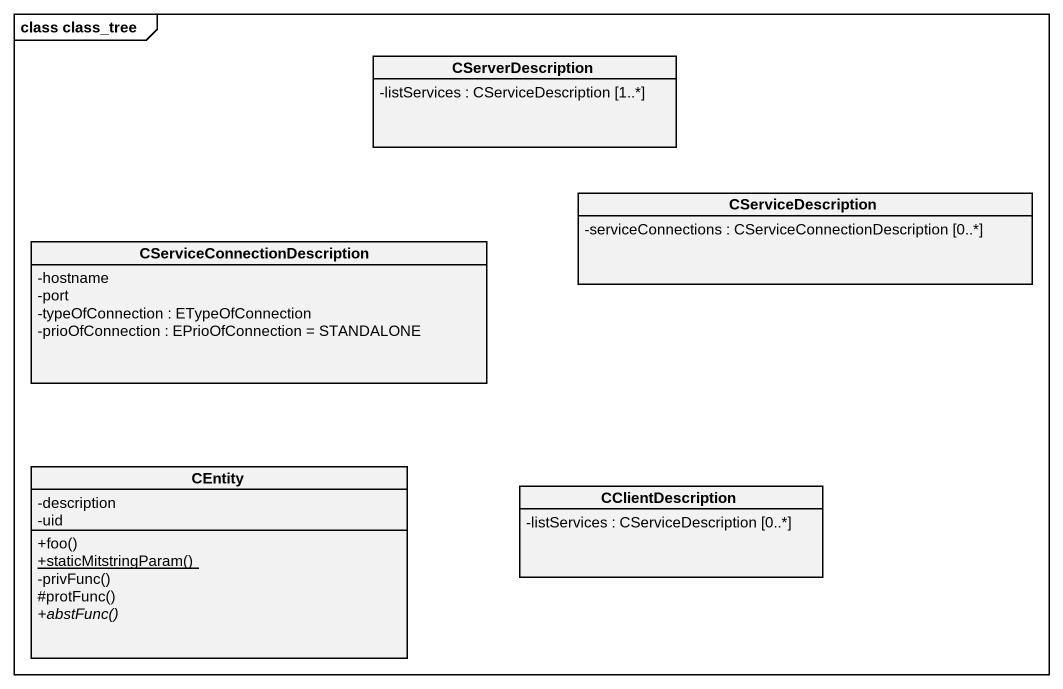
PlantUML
@startuml
mainframe class class_tree
hide circle
hide empty members
skinparam classAttributeIconSize 0
class CServerDescription {
  -listServices : CServiceDescription [1..*]
}
class CServiceDescription {
  -serviceConnections : CServiceConnectionDescription [0..*]
}
class "CServiceConnectionDescription" as CServiceConnectionDescriptio {
  -hostname
  -port
  -typeOfConnection : ETypeOfConnection
  -prioOfConnection : EPrioOfConnection = STANDALONE
}
class CEntity {
  -description
  -uid
  +foo()
  {static} +staticMitstringParam()
  -privFunc()
  #protFunc()
  {abstract} +abstFunc()
}
class CClientDescription {
  -listServices : CServiceDescription [0..*]
}
@enduml
